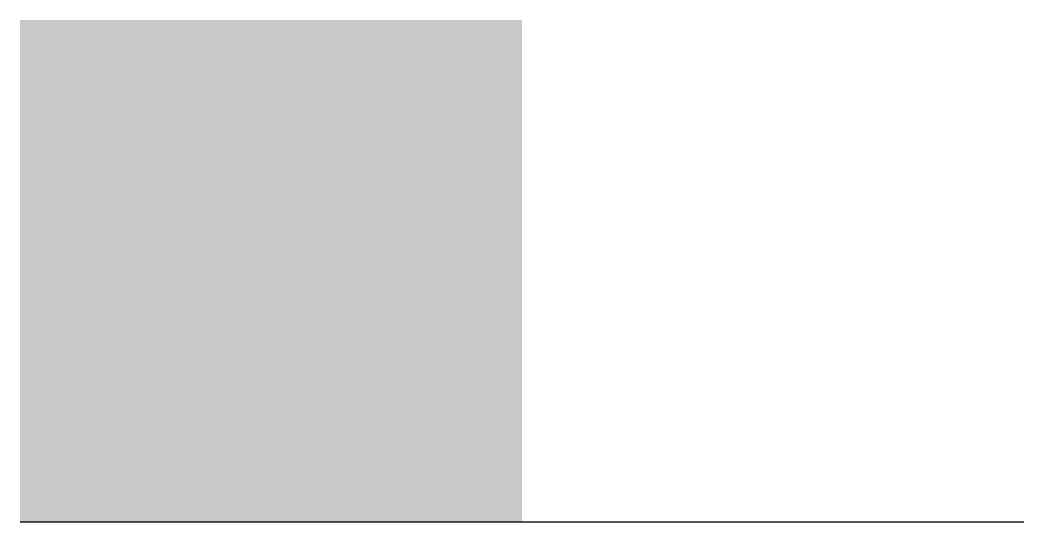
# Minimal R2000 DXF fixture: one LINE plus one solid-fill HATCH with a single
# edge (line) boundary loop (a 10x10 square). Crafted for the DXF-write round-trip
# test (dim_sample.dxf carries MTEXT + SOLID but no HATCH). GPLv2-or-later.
# Model space of a CAD drawing. Extents: x 0 to 20, y 0 to 10.
import ezdxf

# ---------------------------------------------------------------- set-up
doc = ezdxf.new("R2010")
doc.units = 0
doc.layers.get('0').update_dxf_attribs({"linetype": 'CONTINUOUS'})

msp = doc.modelspace()

# ---------------------------------------------------------------- hatches: boundary and pattern name
msp.add_hatch(color=256).paths.add_polyline_path([(0, 0), (10, 0), (10, 10), (0, 10)], flags=0)

# ---------------------------------------------------------------- linework, layer by layer
msp.add_line((0, 0), (20, 0))

doc.saveas('drawing.dxf')
